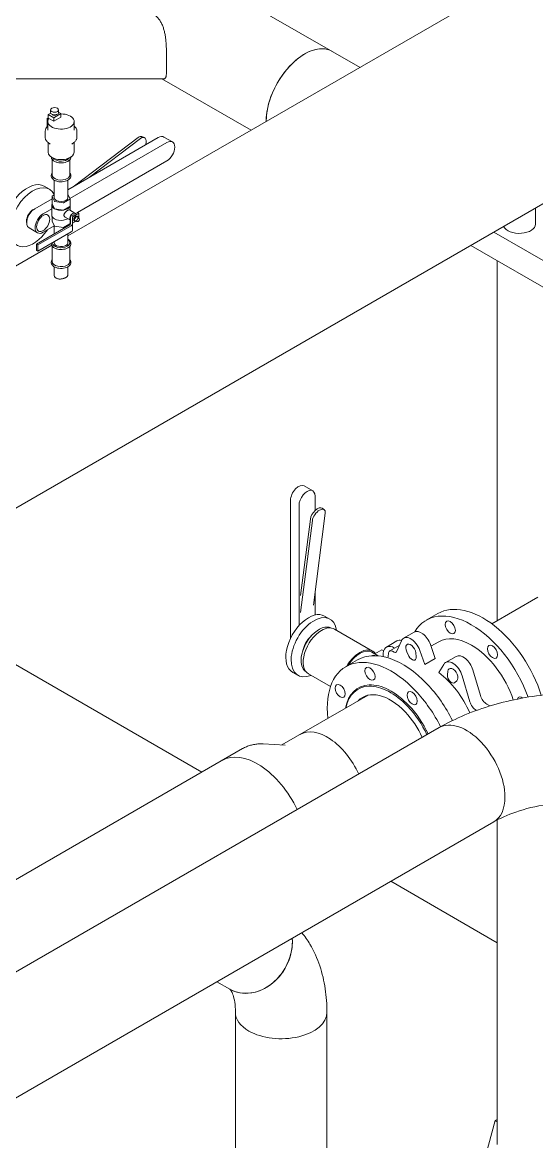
# Model space of a CAD drawing. Header units: millimetres. Extents: x -312439 to 477422, y -331570 to 212570.
# Drawn here: x 352818 to 353791, y 67038 to 69157 of the extents above; entities that cross this region are included whole.
import ezdxf

# ---------------------------------------------------------------- set-up
doc = ezdxf.new("R2010")
doc.units = ezdxf.units.MM

msp = doc.modelspace()

# ---------------------------------------------------------------- linework, layer by layer
at = {"color": 0, "linetype": 'Continuous', "lineweight": 0, "extrusion": (-5.55112e-17, 0.816497, 0.57735)}
for p, q in [((354089.146, 69436.909), (352904.468, 68752.935)), ((353233.014, 69201.327), (353457.06, 69071.974)), ((353085.95, 69050.508), (352223.151, 69050.508)), ((353081.938, 69050.508), (353250.909, 68952.953)), ((352871.697, 68991.456), (352871.697, 68986.424)), ((352886.655, 68991.456), (352886.655, 68986.424)), ((352865.221, 68975.433), (352867.275, 68976.619)), ((352867.275, 68974.248), (352865.221, 68975.433)), ((352865.221, 68975.433), (352865.221, 68959.242)), ((352866.584, 68969.522), (352866.584, 68953.382)), ((352867.275, 68982.755), (352871.9, 68985.425)), ((352867.275, 68982.755), (352867.275, 68974.248)), ((352877.696, 68976.738), (352867.275, 68982.755)), ((352868.583, 68975.158), (352877.696, 68969.896)), ((352877.696, 68976.738), (352891.214, 68984.543)), ((352877.696, 68969.896), (352891.214, 68977.701)), ((352877.696, 68969.896), (352877.696, 68976.738)), ((352891.214, 68984.543), (352886.655, 68987.175)), ((352891.214, 68977.701), (352891.214, 68984.543)), ((352916.261, 68969.522), (352916.261, 68953.382)), ((352861.305, 68951.18), (352861.305, 68940.409)), ((352865.221, 68959.242), (352866.584, 68958.455)), ((352921.54, 68951.18), (352921.54, 68940.409)), ((352866.778, 68929.864), (352866.778, 68911.672)), ((352870.838, 68926.488), (352867.043, 68929.64)), ((353075.363, 68939.133), (352904.468, 68840.467)), ((352907.976, 68823.98), (353091.395, 68929.877)), ((352912.007, 68926.488), (352915.802, 68929.64)), ((352916.066, 68929.864), (352916.066, 68911.672)), ((353037.629, 68939.417), (352917.068, 68847.741)), ((352945.187, 68863.976), (353041.923, 68937.534)), ((353048.808, 68939.239), (353044.514, 68941.121)), ((353102.113, 68930.938), (353086.08, 68940.195)), ((352874.703, 68868.353), (352874.703, 68897.585)), ((352908.142, 68868.353), (352908.142, 68897.585)), ((353091.395, 68894.872), (352922.745, 68797.502)), ((352859.462, 68847.066), (352869.476, 68841.183)), ((352878.377, 68858.615), (352878.377, 68825.494)), ((352904.468, 68858.615), (352904.468, 68825.494)), ((353835.952, 68832.747), (352231.295, 67906.298)), ((352874.447, 68823.134), (352841.506, 68804.116)), ((352874.447, 68827.983), (352874.447, 68813.981)), ((352874.477, 68827.851), (352878.789, 68818.561)), ((352878.377, 68830.464), (352874.706, 68828.344)), ((352896.36, 68815.843), (352908.139, 68822.643)), ((352908.368, 68823.137), (352904.468, 68831.54)), ((352908.398, 68823.005), (352908.398, 68809.003)), ((352857.539, 68794.86), (352873.879, 68804.294)), ((352873.879, 68811.492), (352873.879, 68792.49)), ((352878.789, 68804.559), (352874.477, 68813.849)), ((352879.414, 68818.2), (352895.505, 68815.711)), ((352895.505, 68801.709), (352879.414, 68804.198)), ((352908.139, 68808.642), (352896.36, 68801.841)), ((352917.621, 68796.026), (352907.143, 68802.075)), ((352908.965, 68811.492), (352908.965, 68801.023)), ((352909.329, 68789.833), (352922.678, 68797.541)), ((352922.678, 68797.541), (352925.233, 68796.065)), ((353789.072, 68775.461), (353789.072, 68805.681)), ((352874.447, 68789.934), (352874.447, 68780.977)), ((352874.477, 68780.845), (352878.789, 68771.555)), ((352909.329, 68782.493), (352899.209, 68788.335)), ((352908.398, 68783.03), (352908.398, 68775.999)), ((352909.329, 68775.857), (352909.329, 68789.833)), ((352912.942, 68788.969), (352925.233, 68796.065)), ((352912.942, 68775.857), (352912.942, 68788.969)), ((352912.942, 68777.168), (352918.822, 68780.563)), ((352915.435, 68781.954), (352915.435, 68786.129)), ((352917.228, 68780.723), (352915.554, 68781.69)), ((352915.638, 68786.654), (352918.77, 68790.55)), ((352917.109, 68780.987), (352917.109, 68785.162)), ((352917.313, 68785.687), (352920.444, 68789.583)), ((352920.444, 68780.418), (352917.313, 68780.697)), ((352922.108, 68780.313), (352918.932, 68782.146)), ((352919.177, 68790.784), (352922.308, 68790.505)), ((352920.851, 68789.818), (352923.983, 68789.538)), ((352921.063, 68780.916), (352920.851, 68780.653)), ((352925.539, 68786.256), (352922.363, 68788.089)), ((352924.067, 68789.512), (352922.393, 68790.479)), ((352924.186, 68789.248), (352924.186, 68787.036)), ((352925.233, 68796.065), (352925.233, 68786.432)), ((352846.821, 68758.793), (352830.788, 68768.05)), ((352844.824, 68737.433), (352907.88, 68773.838)), ((352847.379, 68735.958), (352910.435, 68772.363)), ((352847.379, 68724.156), (352910.435, 68760.561)), ((352878.377, 68771.886), (352857.539, 68759.855)), ((352878.377, 68772.442), (352878.377, 68756.805)), ((352879.414, 68771.194), (352895.505, 68768.705)), ((352896.36, 68768.837), (352908.139, 68775.638)), ((352904.468, 68773.518), (352904.468, 68771.868)), ((352904.468, 68757.116), (352904.468, 68740.307)), ((352912.942, 68775.857), (352912.942, 68764.056)), ((354101.204, 68534.366), (353710.172, 68760.128)), ((352873.724, 68735.185), (349941.247, 67042.119)), ((352844.824, 68725.631), (352844.824, 68737.433)), ((352844.824, 68737.433), (352847.379, 68735.958)), ((352847.379, 68735.958), (352847.379, 68724.156)), ((352878.377, 68742.053), (352878.377, 68740.307)), ((352908.142, 68740.202), (352908.142, 68740.307)), ((354101.204, 68484.359), (353666.866, 68735.125)), ((352847.379, 68724.156), (352844.824, 68725.631)), ((352874.703, 68704.409), (352874.703, 68733.641)), ((352908.142, 68704.409), (352908.142, 68733.641)), ((352878.377, 68694.671), (352878.377, 68678.986)), ((352904.468, 68694.671), (352904.468, 68678.986)), ((353716.826, 68706.28), (353716.826, 68024.716)), ((353351.574, 68279.657), (353367.606, 68270.401)), ((353325.698, 68252.342), (353325.698, 67991.497)), ((353372.046, 68260.588), (353372.046, 68233.004)), ((353341.731, 68015.474), (353341.731, 68243.086)), ((353391.158, 68228.052), (353369.014, 68053.974)), ((353385.414, 68237.644), (353389.191, 68234.866)), ((353363.129, 68216.828), (353344.762, 68072.442)), ((353344.762, 68039.972), (353366.906, 68214.05)), ((353372.046, 68077.805), (353372.046, 68035.334)), ((353793.347, 68068.895), (353706.421, 68018.708)), ((353582.38, 68025.38), (353604.38, 68038.082)), ((353400.264, 68027.579), (353390.161, 68033.31)), ((353480.978, 67966.837), (353408.719, 68008.556)), ((353539.566, 67991.467), (353559.487, 68002.969)), ((352721.504, 67989.539), (353157.589, 67737.765)), ((353507.134, 67974.736), (353527.055, 67986.238)), ((353513.336, 67967.342), (353531.339, 67977.737)), ((353525.903, 67965.801), (353535.29, 67986.411)), ((353599.345, 67953.231), (353590.162, 67979.569)), ((353591.367, 67976.114), (353605.96, 67984.539)), ((353452.46, 67950.371), (353430.46, 67937.669)), ((353479.753, 67964.715), (353491.365, 67958.011)), ((353498.417, 67969.384), (353485.042, 67961.662)), ((353501.899, 67967.374), (353498.417, 67969.384)), ((353518.848, 67966.796), (353521.905, 67965.031)), ((353549.462, 67957.633), (353545.611, 67965.556)), ((353562.578, 67963.875), (353563.344, 67956.258)), ((353570.241, 67968.068), (353579.424, 67941.73)), ((353579.424, 67941.73), (353599.345, 67953.231)), ((353619.115, 67945.54), (353639.036, 67957.041)), ((353615.552, 67941.908), (353606.369, 67926.173)), ((353622.449, 67922.134), (353623.215, 67928.866)), ((353684.96, 67882.7), (353670.424, 67931.394)), ((353339.825, 67921.038), (353329.722, 67926.77)), ((353401.19, 67899.751), (353359.723, 67923.692)), ((353640.182, 67910.955), (353636.331, 67907.479)), ((353665.039, 67871.199), (353650.503, 67919.892)), ((353308.998, 67789.256), (353472.242, 67883.505)), ((353702.912, 67863.101), (353696.953, 67866.542)), ((353677.64, 67854.689), (353677.032, 67855.04)), ((351089.74, 66368.758), (353606.961, 67822.077)), ((353234.834, 67782.363), (351923.995, 67025.55)), ((353315.533, 67788.89), (353273.683, 67791.237)), ((351192.815, 66190.227), (353710.037, 67643.545)), ((353716.826, 67647.287), (353716.826, 67032.875)), ((353515.41, 67531.177), (353716.826, 67414.889)), ((353210.869, 67327.028), (353186.341, 67341.189)), ((353221.367, 67283.126), (353221.367, 66494.488)), ((353394.446, 67283.126), (353394.446, 66494.488)), ((353671.816, 66926.878), (353712.957, 67078.147)), ((353716.826, 67080.381), (353712.957, 67078.147)), ((353712.957, 67078.147), (353716.826, 67075.914))]:
    msp.add_line(p, q, dxfattribs=at)
at = {"color": 0, "linetype": 'Continuous', "lineweight": 0}
for centre, major_axis, ratio, start_param, end_param in [((353352.524, 69013.307), (51.538, 89.266), 0.57735027, 0, 2.37623545), ((353352.524, 69013.307), (-51.538, -89.266), 0.57735027, 3.92699082, 5.5178281), ((353352.524, 69013.307), (-51.538, -89.266), 0.57735027, 3.14159265, 3.92699082), ((352891.422, 68969.522), (24.838, 0), 0.57735027, 2.73769327, 7.86235498), ((352879.176, 68986.424), (7.479, 0), 0.57735027, 3.14159265, 6.28318531), ((352879.024, 68983.522), (3.966, 0), 0.57735027, 3.49441419, 5.86999607), ((353037.629, 68925.415), (6.885, 15.706), 0.49374699, 0, 0.7260513), ((353041.923, 68923.533), (-6.885, -15.706), 0.49374699, 1.89671174, 3.86764395), ((353075.363, 68921.631), (10.718, 18.564), 0.57735027, 0, 0.78539816), ((353091.395, 68912.374), (10.718, 18.564), 0.57735027, 3.92699082, 7.06858347), ((352891.422, 68911.672), (24.644, 0), 0.57735027, 3.14159265, 6.28318531), ((352891.422, 68904.145), (16.72, 0), 0.57735027, 3.51203968, 5.49778714), ((352891.422, 68904.251), (16.72, 0), 0.57735027, 3.52948655, 5.49778714), ((352891.422, 68904.145), (16.72, 0), 0.57735027, 5.49778714, 5.91273828), ((352891.422, 68904.251), (16.72, 0), 0.57735027, 5.49778714, 5.89529141), ((352891.422, 68868.353), (16.72, 0), 0.57735027, 3.14159265, 5.49778714), ((352891.422, 68868.353), (16.72, 0), 0.57735027, 5.49778714, 6.28318531), ((352828.438, 68794.26), (-31.024, -52.806), 0.58236072, 3.14159265, 5.50218352), ((352838.453, 68788.377), (-31.024, -52.806), 0.58236072, 2.77842735, 5.50218352), ((352875.332, 68827.983), (-0.885, 0), 0.57735027, 5.49778714, 6.54498469), ((352891.422, 68825.494), (-13.045, 0), 0.57735027, 0, 3.14159265), ((352879.643, 68818.693), (-0.885, 0), 0.57735027, 0.26179939, 1.30899694), ((352907.513, 68823.005), (0.885, 0), 0.57735027, 5.49778714, 6.54498469), ((352841.506, 68786.614), (-10.718, -18.564), 0.57735027, 3.92699082, 6.28318531), ((352838.453, 68788.377), (-8.774, -15.197), 0.57735027, 3.92699082, 5.49778714), ((352891.422, 68811.492), (17.543, 0), 0.57735027, 2.88651781, 3.92699082), ((352875.332, 68813.981), (-0.885, 0), 0.57735027, 0, 0.26179939), ((352879.643, 68804.691), (-0.885, 0), 0.57735027, 0.26179939, 0.78539816), ((352891.422, 68811.492), (17.543, 0), 0.57735027, 3.92699082, 4.97418837), ((352879.643, 68804.691), (-0.885, 0), 0.57735027, 0.78539816, 1.30899694), ((352895.734, 68816.204), (0.885, 0), 0.57735027, 4.45058959, 5.49778714), ((352895.734, 68802.202), (-0.885, 0), 0.57735027, 1.30899694, 1.83259571), ((352891.422, 68811.492), (17.543, 0), 0.57735027, 4.97418837, 6.02138592), ((352895.734, 68802.202), (-0.885, 0), 0.57735027, 1.83259571, 2.35619449), ((352907.513, 68809.003), (0.885, 0), 0.57735027, 5.49778714, 6.02138592), ((352891.422, 68811.492), (17.543, 0), 0.57735027, 6.02138592, 6.53826015), ((352907.513, 68809.003), (0.885, 0), 0.57735027, 6.02138592, 6.28318531), ((352838.453, 68788.377), (-8.774, -15.197), 0.57735027, 5.49778714, 5.72091355), ((352857.539, 68777.357), (-10.718, -18.564), 0.57735027, 3.92699082, 7.06858347), ((352891.422, 68792.49), (17.543, 0), 0.57735027, 3.14159265, 3.92699082), ((352875.332, 68780.977), (-0.885, 0), 0.57735027, 0, 0.26179939), ((352891.422, 68792.49), (17.543, 0), 0.57735027, 3.92699082, 4.97418837), ((352891.422, 68792.49), (17.543, 0), 0.57735027, 4.97418837, 5.52158694), ((352913.654, 68789.156), (-3.967, -6.87), 0.57735027, 3.92699082, 6.18802216), ((352913.654, 68789.156), (-3.967, -6.87), 0.57735027, 2.86852535, 3.92699082), ((352915.841, 68786.364), (-0.288, -0.498), 0.57735027, 4.45058959, 5.49778714), ((352915.841, 68782.189), (-0.288, -0.498), 0.57735027, 5.49778714, 6.28318531), ((352917.516, 68785.397), (0.288, 0.498), 0.57735027, 1.30899694, 2.35619449), ((352917.516, 68781.222), (-0.288, -0.498), 0.57735027, 5.49778714, 6.54498469), ((352918.973, 68790.26), (0.288, 0.498), 0.57735027, 0.26179939, 1.30899694), ((352920.648, 68789.293), (0.288, 0.498), 0.57735027, 0.26179939, 1.30899694), ((352920.648, 68780.942), (-0.288, -0.498), 0.57735027, 0.26179939, 1.30899694), ((352922.105, 68789.98), (0.288, 0.498), 0.57735027, 0, 0.26179939), ((352923.78, 68789.014), (0.288, 0.498), 0.57735027, 5.49778714, 6.54498469), ((352838.453, 68788.377), (-31.024, -52.806), 0.58236072, 5.50218352, 7.74056361), ((352879.643, 68771.687), (-0.885, 0), 0.57735027, 0.26179939, 1.30899694), ((352895.734, 68769.198), (0.885, 0), 0.57735027, 4.45058959, 5.49778714), ((352904.383, 68775.857), (4.946, 0), 0.57735027, 5.49778714, 6.28318531), ((352907.513, 68775.999), (0.885, 0), 0.57735027, 5.49778714, 6.28318531), ((352904.383, 68775.857), (8.559, 0), 0.57735027, 5.49778714, 6.28318531), ((352904.383, 68764.056), (8.559, 0), 0.57735027, 5.49778714, 6.28318531), ((353758.45, 68775.461), (30.622, 0), 0.57735027, 3.4015979, 6.28318531), ((352891.422, 68740.202), (16.72, 0), 0.57735027, 3.16923198, 5.49778714), ((352891.422, 68740.307), (16.72, 0), 0.57735027, 3.17985311, 5.49778714), ((352891.422, 68740.307), (13.045, 0), 0.57735027, 3.14159265, 5.49778714), ((352891.422, 68740.307), (13.045, 0), 0.57735027, 5.49778714, 6.28318531), ((352891.422, 68740.307), (16.72, 0), 0.57735027, 5.49778714, 6.95896453), ((352891.422, 68740.202), (16.72, 0), 0.57735027, 5.49778714, 6.28318531), ((352891.422, 68704.409), (16.72, 0), 0.57735027, 3.14159265, 5.49778714), ((352891.422, 68704.409), (16.72, 0), 0.57735027, 5.49778714, 6.28318531), ((353340.856, 68261.094), (-10.718, -18.564), 0.57735027, 3.14159265, 5.49778714), ((353356.888, 68251.837), (10.718, 18.564), 0.57735027, 5.49778714, 8.6393798), ((353375.255, 68223.828), (-10.159, -13.815), 0.49374699, 3.14159265, 5.55713401), ((353379.032, 68221.051), (10.159, 13.815), 0.49374699, 5.55713401, 8.69872666), ((353359.942, 67980.04), (-30.219, -53.27), 0.58236072, 3.14159265, 6.28318531), ((353370.045, 67974.309), (-30.219, -53.27), 0.58236072, 2.4937015, 6.92224572), ((353667.817, 67877.399), (-85.437, 147.981), 0.57735027, 4.40645127, 6.59104291), ((353689.817, 67890.101), (85.437, -147.981), 0.57735027, 1.20658982, 3.14159265), ((353379.485, 67968.859), (-23.924, -41.437), 0.57735027, 3.16527284, 5.49778714), ((353384.221, 67966.124), (-24.498, -42.432), 0.57735027, 3.92699082, 6.28318531), ((353370.045, 67974.309), (15.311, 26.52), 0.57735027, 1.03653955, 2.1050531), ((353384.221, 67966.124), (-24.498, -42.432), 0.57735027, 3.14159265, 3.92699082), ((353553.122, 67967.987), (-13.556, 23.48), 0.57735027, 4.39388168, 6.69260189), ((353573.043, 67979.489), (-13.556, 23.48), 0.57735027, 4.39388168, 6.28318531), ((353667.817, 67877.399), (61.857, -107.14), 0.57735027, 2.35619449, 3.14159265), ((353456.48, 67924.405), (-24.498, -42.432), 0.57735027, 2.90200441, 4.71244128), ((353456.48, 67924.405), (23.273, 40.31), 0.57735027, 0, 1.51673237), ((353521.539, 67949.786), (-14.405, 24.95), 0.57735027, 5.44674538, 7.01565574), ((353541.46, 67961.288), (-14.405, 24.95), 0.57735027, 5.78698517, 6.28318531), ((353553.122, 67967.987), (-6.737, 11.669), 0.57735027, 4.04975789, 7.73121614), ((353667.817, 67877.399), (61.857, -107.14), 0.57735027, 1.22365622, 2.35619449), ((353515.897, 67789.688), (85.437, -147.981), 0.57735027, 1.96349541, 4.06484949), ((353537.897, 67802.39), (-85.437, 147.981), 0.57735027, 5.10508806, 6.28318531), ((353492.09, 67932.784), (-14.405, 24.95), 0.57735027, 5.71305417, 6.22390779), ((353867.028, 67704.377), (-260.291, 450.838), 0.57735027, 0.67415921, 0.6895054), ((353871.776, 67684.026), (-258.723, 448.122), 0.57735027, 0.61584622, 0.63984345), ((353518.848, 67957.795), (-5.512, 9.547), 0.57735027, 5.49778714, 6.92522599), ((353521.905, 67970.032), (3.062, -5.304), 0.57735027, 5.49778714, 6.673973), ((353555.608, 67959.622), (5.512, -9.547), 0.57735027, 4.58962349, 7.19135055), ((353652.592, 67933.561), (-13.556, 23.48), 0.57735027, 4.3029724, 6.28318531), ((353379.485, 67968.859), (-23.924, -41.437), 0.57735027, 5.49778714, 6.25950512), ((353632.671, 67922.059), (-13.556, 23.48), 0.57735027, 4.3029724, 6.60169261), ((353632.671, 67922.059), (6.737, -11.669), 0.57735027, 0.12276708, 3.80422532), ((353592.896, 67834.144), (61.857, -107.14), 0.57735027, 1.38884588, 2.20157488), ((353630.185, 67916.565), (-5.512, 9.547), 0.57735027, 0.66263267, 3.26435973), ((353515.897, 67789.688), (62.164, -107.671), 0.57735027, 1.96349541, 3.73495727), ((353514.511, 67788.888), (-61.184, 105.973), 0.57735027, 5.10508806, 6.85236688), ((353514.511, 67788.888), (-52.364, 90.698), 0.57735027, 5.10508806, 6.46112463), ((353515.897, 67789.688), (85.437, -147.981), 0.57735027, 1.46823171, 1.96349541), ((353537.897, 67802.39), (-85.437, 147.981), 0.57735027, 4.60404297, 5.10508806), ((353677.032, 67870.042), (-9.187, 15.912), 0.57735027, 1.18000863, 2.35619449), ((353696.953, 67881.543), (-9.187, 15.912), 0.57735027, 1.18000863, 2.35619449), ((353764.242, 67867.848), (-6.798, 11.775), 0.57735027, 5.37604032, 6.79489838), ((353514.511, 67788.888), (-52.364, 90.698), 0.57735027, 4.5446689, 5.10508806), ((353514.511, 67788.888), (-61.184, 105.973), 0.57735027, 4.56902623, 5.10508806), ((353515.897, 67789.688), (62.164, -107.671), 0.57735027, 1.42970872, 1.96349541), ((353658.499, 67732.811), (-51.538, 89.266), 0.57735027, 3.92699082, 6.28318531), ((353658.499, 67732.811), (51.538, -89.266), 0.57735027, 0.78539816, 3.14159265), ((353395.121, 67719.958), (51.538, -89.266), 0.57735027, 1.40035941, 3.14159265), ((353263.122, 67643.748), (67.094, -116.21), 0.57735027, 1.44013799, 3.14159265), ((353263.122, 67643.748), (67.094, -116.21), 0.57735027, 1.44013799, 3.14159265), ((353658.499, 67732.811), (-51.538, 89.266), 0.57735027, 3.14159265, 3.92699082), ((353658.499, 67732.811), (51.538, -89.266), 0.57735027, 0, 0.78539816), ((353254.138, 67401.973), (43.27, 74.945), 0.81649658, 3.14159265, 5.41494561), ((353254.138, 67401.973), (43.27, 74.945), 0.81649658, 4.71238898, 5.41494561), ((353254.138, 67401.973), (43.27, 74.945), 0.81649658, 3.14159265, 4.71238898), ((353307.907, 67283.126), (86.539, 0), 0.57735027, 3.14159265, 3.92699082), ((353307.907, 67283.126), (86.539, 0), 0.57735027, 3.92699082, 6.28318531)]:
    msp.add_ellipse(centre, major_axis=major_axis, ratio=ratio, start_param=start_param, end_param=end_param, dxfattribs=at)
for centre, major_axis in [((352879.176, 68991.456), (7.479, 0)), ((352857.539, 68777.357), (-8.774, -15.197)), ((352923.823, 68783.284), (1.715, 2.971)), ((353627.877, 68011.8), (-6.798, 11.775)), ((353707.758, 67965.681), (-6.798, 11.775)), ((353475.957, 67924.089), (6.798, -11.775)), ((353419.472, 67891.478), (6.798, -11.775)), ((353555.837, 67877.97), (6.798, -11.775))]:
    msp.add_ellipse(centre, major_axis=major_axis, ratio=0.57735027, dxfattribs=at)
for points, knots in [([(353005.118, 69190.515), (353006.749, 69190.515), (353008.389, 69190.484), (353013.529, 69190.292), (353017.046, 69190.024), (353024.062, 69189.211), (353027.558, 69188.666), (353034.458, 69187.291), (353037.861, 69186.461), (353044.505, 69184.5), (353047.744, 69183.369), (353053.988, 69180.776), (353056.992, 69179.315), (353059.844, 69177.669), (353061.644, 69176.63), (353063.436, 69175.485), (353066.935, 69172.97), (353068.641, 69171.599), (353071.901, 69168.622), (353073.456, 69167.016), (353076.365, 69163.568), (353077.718, 69161.728), (353080.194, 69157.83), (353081.32, 69155.769), (353083.335, 69151.455), (353084.225, 69149.202), (353085.784, 69144.558), (353086.453, 69142.164), (353087.599, 69137.299), (353088.077, 69134.827), (353088.825, 69130.202), (353089.124, 69127.997), (353089.637, 69123.51), (353089.85, 69121.229), (353090.207, 69116.634), (353090.351, 69114.32), (353090.586, 69109.701), (353090.678, 69107.397), (353090.824, 69102.839), (353090.878, 69100.583), (353090.962, 69096.159), (353090.992, 69093.989), (353091.036, 69089.774), (353091.05, 69087.727), (353091.068, 69083.788), (353091.072, 69081.896), (353091.072, 69078.294), (353091.068, 69076.523), (353091.05, 69073.086), (353091.036, 69071.421), (353090.992, 69068.234), (353090.962, 69066.713), (353090.878, 69063.847), (353090.824, 69062.503), (353090.678, 69060.015), (353090.586, 69058.87), (353090.351, 69056.798), (353090.207, 69055.87), (353089.85, 69054.241), (353089.637, 69053.539), (353089.124, 69052.361), (353088.825, 69051.885), (353088.077, 69051.092), (353087.599, 69050.798), (353086.699, 69050.553), (353086.341, 69050.509), (353085.95, 69050.509)], [-54.03608576, -54.03608576, -54.03608576, -54.03608576, -49.38266253, -49.38266253, -39.50613003, -39.50613003, -29.62959752, -29.62959752, -19.75306501, -19.75306501, -9.87653251, -9.87653251, 0, 0, 0, 6.23412306, 6.23412306, 12.46824612, 12.46824612, 18.70236918, 18.70236918, 24.93649225, 24.93649225, 31.17061531, 31.17061531, 37.40473837, 37.40473837, 43.63886143, 43.63886143, 49.87298449, 49.87298449, 55.275467, 55.275467, 60.67794951, 60.67794951, 66.08043203, 66.08043203, 71.48291454, 71.48291454, 76.88539705, 76.88539705, 82.28787956, 82.28787956, 87.69036207, 87.69036207, 93.09284458, 93.09284458, 98.49532709, 98.49532709, 103.89780961, 103.89780961, 109.30029212, 109.30029212, 114.70277463, 114.70277463, 120.10525714, 120.10525714, 125.50773965, 125.50773965, 130.91022216, 130.91022216, 136.31270468, 136.31270468, 142.54682774, 142.54682774, 146.09893682, 146.09893682, 146.09893682, 146.09893682]), ([(352861.305, 68951.18), (352861.305, 68953.035), (352861.806, 68954.888), (352863.397, 68957.775), (352864.222, 68958.873), (352865.221, 68959.906)], [3.926990817, 3.926990817, 3.926990817, 3.926990817, 4.234951771, 4.234951771, 4.436418805, 4.436418805, 4.436418805, 4.436418805]), ([(352916.261, 68961.183), (352916.342, 68961.114), (352916.423, 68961.044), (352918.294, 68959.396), (352919.658, 68957.637), (352921.189, 68954.288), (352921.54, 68952.735), (352921.54, 68951.18)], [6.473770927, 6.473770927, 6.473770927, 6.473770927, 6.488155341, 6.488155341, 6.810484947, 6.810484947, 7.068583471, 7.068583471, 7.068583471, 7.068583471]), ([(352867.043, 68929.64), (352866.328, 68930.234), (352865.67, 68930.858), (352864.476, 68932.162), (352863.942, 68932.842), (352863.009, 68934.253), (352862.612, 68934.984), (352861.967, 68936.486), (352861.72, 68937.256), (352861.389, 68938.821), (352861.305, 68939.615), (352861.305, 68940.409)], [3.319513186, 3.319513186, 3.319513186, 3.319513186, 3.441008712, 3.441008712, 3.562504238, 3.562504238, 3.683999765, 3.683999765, 3.805495291, 3.805495291, 3.926990817, 3.926990817, 3.926990817, 3.926990817]), ([(352921.54, 68940.409), (352921.54, 68939.615), (352921.456, 68938.821), (352921.125, 68937.256), (352920.878, 68936.486), (352920.233, 68934.984), (352919.836, 68934.253), (352918.903, 68932.842), (352918.368, 68932.162), (352917.175, 68930.858), (352916.517, 68930.234), (352915.802, 68929.64)], [0.785398163, 0.785398163, 0.785398163, 0.785398163, 0.90689369, 0.90689369, 1.028389216, 1.028389216, 1.149884742, 1.149884742, 1.271380268, 1.271380268, 1.392875794, 1.392875794, 1.392875794, 1.392875794]), ([(352872.873, 68902.305), (352872.913, 68901.445), (352873.104, 68900.592), (352873.893, 68898.625), (352874.626, 68897.557), (352876.61, 68895.533), (352877.916, 68894.604), (352880.954, 68893.029), (352882.701, 68892.396), (352886.413, 68891.503), (352888.377, 68891.242), (352892.331, 68891.105), (352894.319, 68891.227), (352898.144, 68891.847), (352899.98, 68892.344), (352903.33, 68893.688), (352904.843, 68894.537), (352907.358, 68896.542), (352908.37, 68897.697), (352909.595, 68900.028), (352909.919, 68901.158), (352909.972, 68902.305)], [2.38274082, 2.38274082, 2.38274082, 2.38274082, 2.58394307, 2.58394307, 2.87101681, 2.87101681, 3.19531833, 3.19531833, 3.53223643, 3.53223643, 3.86715226, 3.86715226, 4.20030832, 4.20030832, 4.53432056, 4.53432056, 4.87096443, 4.87096443, 5.20308943, 5.20308943, 5.47124081, 5.47124081, 5.47124081, 5.47124081]), ([(352874.703, 68871.913), (352874.5, 68871.651), (352874.312, 68871.382), (352873.425, 68869.965), (352872.981, 68868.697), (352872.8, 68866.245), (352872.992, 68865.078), (352873.893, 68862.832), (352874.626, 68861.764), (352876.61, 68859.74), (352877.916, 68858.811), (352880.954, 68857.236), (352882.701, 68856.603), (352886.413, 68855.71), (352888.377, 68855.449), (352892.331, 68855.312), (352894.319, 68855.435), (352898.144, 68856.054), (352899.98, 68856.551), (352903.33, 68857.895), (352904.843, 68858.744), (352907.358, 68860.749), (352908.37, 68861.904), (352909.653, 68864.345), (352909.984, 68865.607), (352909.976, 68868.03), (352909.697, 68869.178), (352908.903, 68870.824), (352908.552, 68871.383), (352908.142, 68871.913)], [1.93617146, 1.93617146, 1.93617146, 1.93617146, 2.00952366, 2.00952366, 2.31354774, 2.31354774, 2.58394307, 2.58394307, 2.87101681, 2.87101681, 3.19531833, 3.19531833, 3.53223643, 3.53223643, 3.86715226, 3.86715226, 4.20030832, 4.20030832, 4.53432056, 4.53432056, 4.87096443, 4.87096443, 5.20308943, 5.20308943, 5.49960063, 5.49960063, 5.76931504, 5.76931504, 5.91781017, 5.91781017, 5.91781017, 5.91781017]), ([(352907.143, 68802.075), (352906.98, 68802.169), (352906.787, 68802.227), (352906.338, 68802.258), (352906.082, 68802.232), (352905.515, 68802.096), (352905.202, 68801.986), (352904.537, 68801.694), (352904.185, 68801.513), (352903.47, 68801.1), (352903.086, 68800.856), (352902.292, 68800.306), (352901.882, 68799.998), (352901.071, 68799.338), (352900.668, 68798.985), (352899.902, 68798.252), (352899.538, 68797.873), (352898.88, 68797.116), (352898.561, 68796.711), (352897.985, 68795.869), (352897.729, 68795.432), (352897.309, 68794.546), (352897.146, 68794.097), (352896.93, 68793.213), (352896.877, 68792.778), (352896.877, 68791.951), (352896.93, 68791.535), (352897.146, 68790.735), (352897.309, 68790.351), (352897.729, 68789.646), (352897.985, 68789.323), (352898.561, 68788.763), (352898.88, 68788.525), (352899.209, 68788.335)], [4.9629658, 4.9629658, 4.9629658, 4.9629658, 6.2015565, 6.2015565, 7.4401472, 7.4401472, 8.6787379, 8.6787379, 9.9173286, 9.9173286, 11.1559193, 11.1559193, 12.39451, 12.39451, 13.63310071, 13.63310071, 14.87169141, 14.87169141, 16.11243286, 16.11243286, 17.3531743, 17.3531743, 18.59391575, 18.59391575, 19.8346572, 19.8346572, 21.07539865, 21.07539865, 22.3161401, 22.3161401, 23.55688155, 23.55688155, 24.797623, 24.797623, 24.797623, 24.797623]), ([(352872.867, 68738.871), (352872.844, 68737.841), (352873.04, 68736.808), (352873.893, 68734.681), (352874.626, 68733.613), (352876.61, 68731.589), (352877.916, 68730.66), (352880.954, 68729.085), (352882.701, 68728.452), (352886.413, 68727.559), (352888.377, 68727.298), (352892.331, 68727.161), (352894.319, 68727.284), (352898.144, 68727.903), (352899.98, 68728.4), (352903.33, 68729.744), (352904.843, 68730.593), (352907.358, 68732.598), (352908.37, 68733.753), (352909.653, 68736.194), (352909.984, 68737.456), (352909.976, 68739.879), (352909.697, 68741.027), (352908.628, 68743.242), (352907.805, 68744.295), (352906.097, 68745.852), (352905.319, 68746.424), (352904.468, 68746.939)], [2.34294442, 2.34294442, 2.34294442, 2.34294442, 2.58394307, 2.58394307, 2.87101681, 2.87101681, 3.19531833, 3.19531833, 3.53223643, 3.53223643, 3.86715226, 3.86715226, 4.20030832, 4.20030832, 4.53432056, 4.53432056, 4.87096443, 4.87096443, 5.20308943, 5.20308943, 5.49960063, 5.49960063, 5.76931504, 5.76931504, 6.06248419, 6.06248419, 6.25994435, 6.25994435, 6.25994435, 6.25994435]), ([(352874.703, 68707.969), (352874.5, 68707.707), (352874.312, 68707.439), (352873.425, 68706.021), (352872.981, 68704.753), (352872.8, 68702.301), (352872.992, 68701.134), (352873.893, 68698.888), (352874.626, 68697.82), (352876.61, 68695.796), (352877.916, 68694.867), (352880.954, 68693.292), (352882.701, 68692.659), (352886.413, 68691.766), (352888.377, 68691.505), (352892.331, 68691.368), (352894.319, 68691.491), (352898.144, 68692.11), (352899.98, 68692.607), (352903.33, 68693.951), (352904.843, 68694.8), (352907.358, 68696.805), (352908.37, 68697.96), (352909.653, 68700.401), (352909.984, 68701.663), (352909.976, 68704.086), (352909.697, 68705.234), (352908.903, 68706.88), (352908.552, 68707.439), (352908.142, 68707.969)], [1.93617146, 1.93617146, 1.93617146, 1.93617146, 2.00952366, 2.00952366, 2.31354774, 2.31354774, 2.58394307, 2.58394307, 2.87101681, 2.87101681, 3.19531833, 3.19531833, 3.53223643, 3.53223643, 3.86715226, 3.86715226, 4.20030832, 4.20030832, 4.53432056, 4.53432056, 4.87096443, 4.87096443, 5.20308943, 5.20308943, 5.49960063, 5.49960063, 5.76931504, 5.76931504, 5.91781017, 5.91781017, 5.91781017, 5.91781017]), ([(352878.377, 68678.986), (352878.377, 68678.433), (352878.455, 68677.861), (352878.784, 68676.732), (352879.034, 68676.175), (352879.699, 68675.123), (352880.113, 68674.629), (352881.072, 68673.739), (352881.617, 68673.344), (352882.198, 68673.008)], [56.40051599, 56.40051599, 56.40051599, 56.40051599, 58.41495524, 58.41495524, 60.42939449, 60.42939449, 62.44383373, 62.44383373, 64.45827298, 64.45827298, 64.45827298, 64.45827298]), ([(352882.198, 68673.008), (352882.78, 68672.672), (352883.436, 68672.374), (352884.864, 68671.886), (352885.636, 68671.696), (352887.243, 68671.436), (352888.08, 68671.365), (352889.761, 68671.334), (352890.606, 68671.373), (352892.239, 68671.535), (352893.084, 68671.664), (352894.765, 68672.01), (352895.602, 68672.228), (352897.209, 68672.732), (352897.981, 68673.019), (352899.409, 68673.637), (352900.065, 68673.967), (352901.228, 68674.638), (352901.773, 68675.002), (352902.732, 68675.763), (352903.146, 68676.16), (352903.81, 68676.967), (352904.061, 68677.377), (352904.39, 68678.191), (352904.468, 68678.595), (352904.468, 68678.986)], [0, 0, 0, 0, 2.01443925, 2.01443925, 4.0288785, 4.0288785, 6.04331774, 6.04331774, 8.05775699, 8.05775699, 10.07195981, 10.07195981, 12.08616262, 12.08616262, 14.10036543, 14.10036543, 16.11456825, 16.11456825, 18.12877106, 18.12877106, 20.14297387, 20.14297387, 22.15717669, 22.15717669, 24.1713795, 24.1713795, 24.1713795, 24.1713795]), ([(354147.348, 67822.077), (354116.355, 67839.971), (354082.414, 67854.001), (354010.847, 67875.055), (353973.207, 67882.049), (353896.622, 67889.052), (353857.687, 67889.052), (353781.102, 67882.049), (353743.463, 67875.055), (353671.896, 67854.001), (353637.954, 67839.971), (353606.961, 67822.077)], [0, 0, 0, 0, 0.31415927, 0.31415927, 0.62831853, 0.62831853, 0.9424778, 0.9424778, 1.25663706, 1.25663706, 1.57079633, 1.57079633, 1.57079633, 1.57079633]), ([(353273.683, 67791.237), (353271.046, 67791.385), (353268.392, 67791.402), (353263.073, 67791.147), (353260.408, 67790.875), (353255.102, 67790.024), (353252.461, 67789.444), (353247.248, 67787.964), (353244.676, 67787.064), (353239.652, 67784.946), (353237.2, 67783.729), (353234.834, 67782.363)], [5.13642002, 5.13642002, 5.13642002, 5.13642002, 5.208693445, 5.208693445, 5.280966869, 5.280966869, 5.353240294, 5.353240294, 5.425513719, 5.425513719, 5.497787144, 5.497787144, 5.497787144, 5.497787144]), ([(354044.273, 67643.545), (354032.629, 67650.267), (354018.339, 67656.806), (353984.958, 67668.314), (353965.662, 67673.184), (353923.935, 67680.054), (353901.416, 67681.934), (353855.987, 67682.113), (353833.081, 67680.36), (353790.028, 67673.534), (353769.855, 67668.5), (353735.861, 67656.757), (353721.636, 67650.242), (353710.037, 67643.545)], [0, 0, 0, 0, 0.2471265, 0.2471265, 0.50760913, 0.50760913, 0.77855804, 0.77855804, 1.053397, 1.053397, 1.32461508, 1.32461508, 1.57079633, 1.57079633, 1.57079633, 1.57079633]), ([(353347.113, 67434.011), (353352.75, 67426.962), (353357.83, 67419.556), (353370.084, 67398.861), (353376.215, 67385.113), (353385.695, 67356.895), (353389.054, 67342.417), (353393.429, 67313.047), (353394.446, 67298.149), (353394.446, 67283.126)], [5.719736042, 5.719736042, 5.719736042, 5.719736042, 5.811946409, 5.811946409, 5.969026042, 5.969026042, 6.126105675, 6.126105675, 6.283185307, 6.283185307, 6.283185307, 6.283185307]), ([(353210.869, 67327.028), (353210.869, 67327.028), (353210.901, 67327.049), (353211.682, 67326.258), (353212.427, 67325.418), (353214.44, 67322.019), (353215.688, 67319.455), (353218.089, 67312.31), (353219.232, 67307.735), (353220.872, 67296.728), (353221.367, 67290.301), (353221.367, 67283.126)], [5.497787144, 5.497787144, 5.497787144, 5.497787144, 5.654866776, 5.654866776, 5.811946409, 5.811946409, 5.969026042, 5.969026042, 6.126105675, 6.126105675, 6.283185307, 6.283185307, 6.283185307, 6.283185307])]:
    msp.add_open_spline(points, degree=3, knots=knots, dxfattribs=at)

doc.saveas('drawing.dxf')
